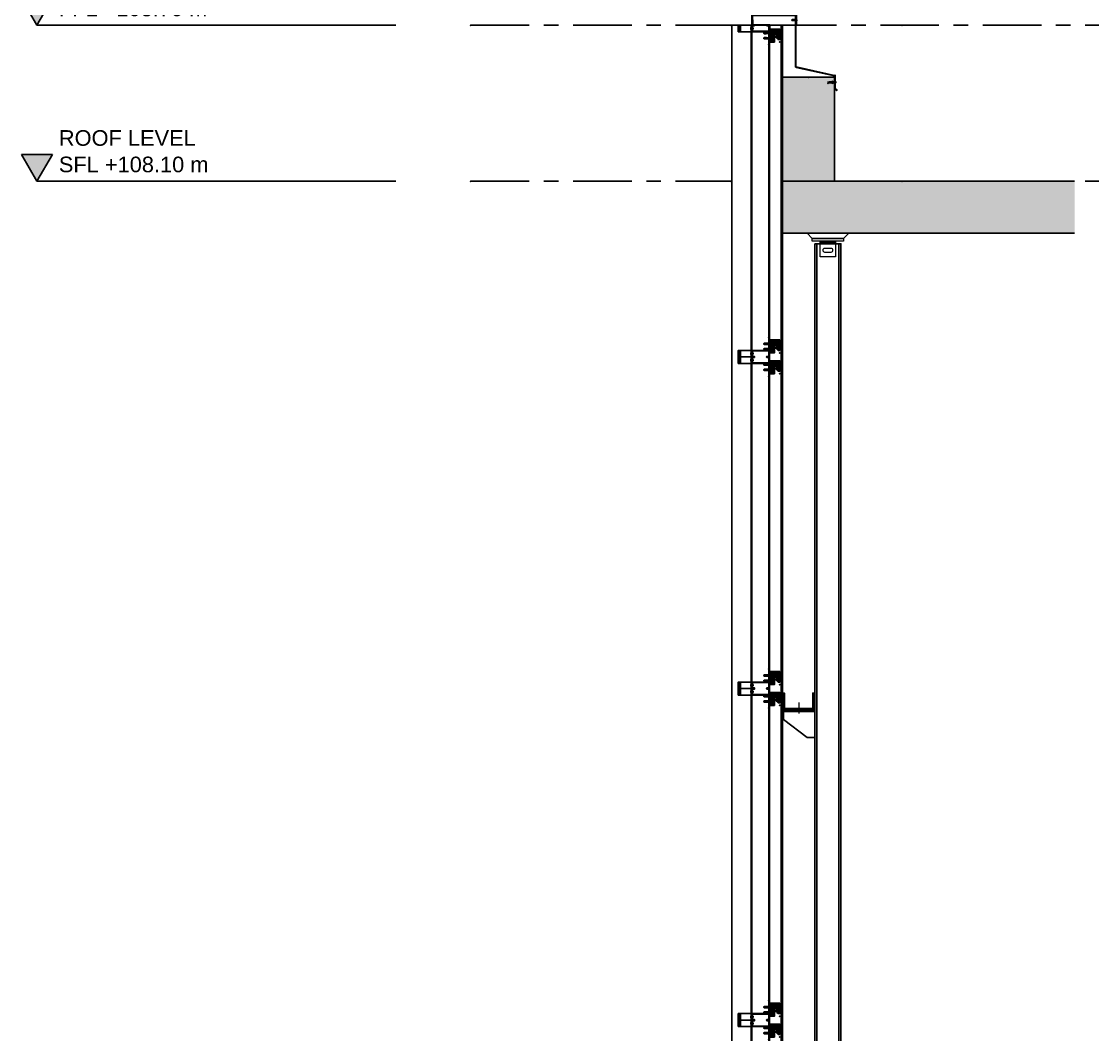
# Model space of a CAD drawing. Header units: millimetres. Extents: x -25371 to 2282244, y -90657 to 147824.
# Drawn here: x 2057064 to 2061182, y -1113 to 2782 of the extents above; entities that cross this region are included whole.
import ezdxf
from ezdxf.xclip import XClip

# ---------------------------------------------------------------- set-up
doc = ezdxf.new("R2010")
doc.units = ezdxf.units.MM
doc.header["$XCLIPFRAME"] = 0
doc.set_wipeout_variables(frame=1)
for name, pattern in [('CENTER', [50.8, 31.75, -6.35, 6.35, -6.35]), ('TA_GL_000.90000', [2.475, 0.9, -0.225, 0.225, -0.225, 0.9]), ('TA_HL_001.00000', [6.5, 3.55, -2.95]), ('XKITLINE00', [0])]:
    doc.linetypes.add(name, pattern=pattern)
for name, color, linetype in [('000 - 0_SYM_DWG_GRIDLINE_MAIN_COLOR_251', 7, 'Continuous'), ('000 - 0_SYM_DWG_LEVEL_MAIN_COLOR_2', 7, 'Continuous'), ('000 - 0_SYM_DWG_LEVEL_TEXT', 7, 'Continuous'), ('000 - CONCRETE_COL_CUT_COLOR_1', 7, 'Continuous'), ('000 - CONCRETE_COL_CUT_COLOR_5', 7, 'Continuous'), ('000 - CONCRETE_COL_HATCH_', 7, 'Continuous'), ('000 - CONCRETE_COL_WIPEOUT_', 7, 'Continuous'), ('000 - GRID', 7, 'CENTER'), ('000 - L I N E 0.1', 7, 'Continuous'), ('000 - STRUCTURE_STEEL_ACCESORIES_MAIN_COLOR_1', 7, 'Continuous'), ('000 - STRUCTURE_STEEL_FASTERN_MAIN_COLOR_2', 7, 'Continuous'), ('000 - STRUCTURE_STEEL_FRAMING_CUT_COLOR_4', 7, 'Continuous'), ('000 - STRUCTURE_STEEL_FRAMING_HATCH_', 7, 'Continuous'), ('000 - STRUCTURE_STEEL_FRAMING_MAIN_COLOR_1', 7, 'Continuous'), ('000 - STRUCTURE_STEEL_FRAMING_MAIN_COLOR_2', 7, 'Continuous'), ('000 - STRUCTURE_STEEL_FRAMING_SUB_COLOR_2', 7, 'Continuous'), ('000 - STRUCTURE_STEEL_FRAMING_WIPEOUT_', 7, 'Continuous'), ('010 - ASPG_ACCESSORIES_MAIN_COLOR_1', 7, 'Continuous'), ('010 - ASPG_ACCESSORIES_MAIN_COLOR_2', 7, 'Continuous'), ('010 - ASPG_ACCESSORIES_SUB_COLOR_2', 7, 'Continuous'), ('010 - ASPG_ACCESSORIES_SUB_COLOR_3', 7, 'Continuous'), ('010 - ASPG_ACCESSORIES_SYMBOL_', 7, 'Continuous'), ('010 - ASPG_ACCESSORIES_WIPEOUT_', 7, 'Continuous'), ('010 - ASPG_EXTR_MAIN_COLOR_2', 7, 'Continuous'), ('010 - ASPG_EXTR_WIPEOUT_', 7, 'Continuous'), ('010 - ASPG_FASTERN_MAIN_COLOR_1', 7, 'Continuous'), ('010 - ASPG_FASTERN_SUB_COLOR_2', 7, 'Continuous'), ('010 - ASPG_FASTERN_WIPEOUT_', 7, 'Continuous'), ('010 - ASPG_FLASHING_CUT_COLOR_3', 7, 'Continuous'), ('010 - ASPG_FLASHING_CUT_COLOR_4', 7, 'Continuous'), ('010 - ASPG_FLASHING_CUT_COLOR_5', 7, 'Continuous'), ('010 - ASPG_FLASHING_HATCH_', 7, 'Continuous'), ('010 - ASPG_FRAMING_CUT_COLOR_4', 7, 'Continuous'), ('010 - ASPG_FRAMING_HATCH_', 7, 'Continuous'), ('010 - ASPG_FRAMING_SUB_COLOR_2', 7, 'Continuous'), ('010 - ASPG_FRAMING_WIPEOUT_', 7, 'Continuous'), ('HATCH', 7, 'Continuous')]:
    doc.layers.add(name, color=color, linetype=linetype)
doc.layers.add('000 - STRUCTURE_STEEL_FRAMING_DEF_SUB', color=7, linetype='Continuous', plot=False)
doc.layers.add('010 - ASPG_ACCESSORIES_DEF_SUB', color=7, linetype='Continuous', plot=False)
doc.layers.add('Part', color=7, linetype='Continuous', lineweight=0)
doc.layers.add('SCREW', color=7, linetype='Continuous', lineweight=5)
doc.styles.add('Arial_1', font='arial.ttf', dxfattribs={"height": 400})
doc.styles.add('Cetury Gothic', font='swissl.ttf')
doc.styles.add('TA', font='', dxfattribs={"height": 4.5})
doc.styles.get('TA').set_extended_font_data('Cordia New')
pattern_1 = [(45, (2715.48714, 3084.9077), (-0.265165043, 0.265165043), []), (45, (2715.6639, 3084.9077), (-0.265165043, 0.265165043), [])]

# ---------------------------------------------------------------- blocks, each defined once
blk = doc.blocks.new('*U2250')
at = {"layer": '000 - CONCRETE_COL_HATCH_'}
h = blk.add_hatch(dxfattribs=at)
h.set_pattern_fill('AR-CONC', scale=0.04)
h.set_pattern_definition([(50, (-274955.2454, -839706.8257), (7.28738676, -0.63756342), [0.762, -8.382]), (355, (-274955.2454, -839706.826), (-1.40973686, 7.64227381), [0.6096, -6.705623367]), (100.4514447, (-274954.638, -839706.879), (5.877649884, 7.004710076), [0.64760035, -7.123609784]), (46.1842, (-274955.245, -839704.794), (10.84316164, -1.68169312), [1.143, -12.573]), (96.6355576, (-274954.342, -839704.934), (9.49616536, 9.89704498), [0.97140093, -10.68542433]), (351.1841512, (-274955.245, -839704.794), (9.49616536, 9.89704498), [0.91439868, -10.05838928]), (21, (-274954.2294, -839705.3017), (6.06457565, -4.090607927), [0.762, -8.382]), (326, (-274954.2294, -839705.302), (2.472081134, 7.367518645), [0.6096, -6.7056]), (71.451445, (-274953.724, -839705.6426), (8.53665677, 3.276910755), [0.64760035, -7.123597504]), (37.5, (-274955.2454, -839706.8257), (0.12354413, 3.382201555), [0, -6.62432, 0, -6.8072, 0, -6.731]), (7.5, (-274955.2454, -839706.8257), (2.6727865, 4.007222993), [0, -3.88112, 0, -6.47192, 0, -2.5654]), (327.5, (-274957.511, -839706.8257), (5.423623807, -0.22914976), [0, -2.54, 0, -7.9248, 0, -10.5156]), (317.5, (-274958.527, -839706.8257), (5.925167255, 1.017059641), [0, -3.302, 0, -5.26288, 0, -7.4676])])
h.paths.add_polyline_path([(0, 0), (-10024, 0), (-10024, 200), (-10024, 600), (-9824, 600), (-9824, 200), (-5362.7, 200)])
at = {"layer": '000 - CONCRETE_COL_CUT_COLOR_1', "color": 7, "lineweight": -2}
blk.add_lwpolyline([(0, 0), (-10024, 0), (-10024, 200), (-10024, 600), (-9824, 600), (-9824, 200), (-5362.7, 200), (-5362.7, 200), (-5362.7, 200), (-5362.7, 200), (-5362.7, 200), (-5362.7, 200), (-5362.7, 200), (-5362.7, 200), (-5362.7, 200), (-5362.7, 200), (-5362.7, 200), (-5362.7, 200), (-5362.7, 200), (-5362.7, 200), (-5362.7, 200), (-5362.7, 200), (-5362.7, 200), (-5362.7, 200), (-5362.7, 200), (-5362.7, 200), (-5362.7, 200), (-5362.7, 200), (-5362.7, 200), (-5362.7, 200), (-5362.7, 200), (-5362.7, 200), (-5362.7, 200), (-5362.7, 200), (-5362.7, 200), (-5362.7, 200), (-5362.7, 200), (-5362.7, 200), (-5362.7, 200), (-5362.7, 200), (-5362.7, 200), (-5362.7, 200), (-5362.7, 200), (-5362.7, 200), (-5362.7, 200), (-5362.7, 200), (-5362.7, 200), (-5362.7, 200)], close=True, dxfattribs=at)
blk = doc.blocks.new('C-1-VS01-AR-2552-01 -B_20260628-194053_SECTION_C-1_ST')
at = {"color": 7}
blk.add_lwpolyline([(12774, 107900), (2750, 107900), (2750, 108100), (2750, 108500), (2950, 108500), (2950, 108100), (7411.2, 108100)], close=True, dxfattribs=at)
at = {"layer": '000 - CONCRETE_COL_CUT_COLOR_5', "color": 7}
blk.add_blockref('*U2250', (12774, 107900), dxfattribs=at)
blk = doc.blocks.new('*U2260')
at = {"layer": '000 - 0_SYM_DWG_LEVEL_MAIN_COLOR_2'}
blk.add_hatch(color=7, dxfattribs=at).paths.add_polyline_path([(-80.41, 5.18), (-83.4, 0), (-86.39, 5.18)])
at = {"color": 7}
blk.add_point((0, 0), dxfattribs=at)
at = {"layer": '000 - 0_SYM_DWG_GRIDLINE_MAIN_COLOR_251', "color": 7}
blk.add_lwpolyline([(-83.4, 0), (-23.4, 0), (-18.9, 0), (-14.4, 0)], dxfattribs=at)
at = {"layer": '000 - 0_SYM_DWG_LEVEL_MAIN_COLOR_2', "color": 7, "lineweight": 25}
for p, q in [((-80.41, 5.18), (-86.39, 5.18)), ((-86.39, 5.18), (-83.4, 0)), ((-83.4, 0), (-80.41, 5.18))]:
    blk.add_line(p, q, dxfattribs=at)
at = {"layer": '000 - 0_SYM_DWG_LEVEL_TEXT', "color": 7, "style": 'Arial_1'}
for tag, p in [('LV_NAME_1', (-79.18, 11.92)), ('LV_NAME_2', (-79.19, 6.83)), ('LV_NAME_3', (-79.2, 1.74))]:
    blk.add_attdef(tag, p, '', height=3, dxfattribs=at)
blk = doc.blocks.new('*U2237')
at = {"layer": '000 - 0_SYM_DWG_GRIDLINE_MAIN_COLOR_251', "color": 7, "linetype": 'ByBlock', "ltscale": 5}
blk.add_line((20, 0), (-33.146, 0), dxfattribs=at)
at = {"layer": '000 - 0_SYM_DWG_GRIDLINE_MAIN_COLOR_251', "color": 7}
for p in [(-13.146, 0), (0, 0)]:
    blk.add_point(p, dxfattribs=at)
at = {"color": 7, "style": 'TA', "flags": 1}
blk.add_attdef('LOCATION', (6, -6), '', height=4.5, rotation=270, dxfattribs=at)
blk = doc.blocks.new('C-1-VS01_REV00_20260628-190442_SECTION_A-1_DIMS')
at = {"color": 7, "xscale": 20, "yscale": 20, "zscale": 20}
for p, values in [((-13194.8, 108700), {'LV_NAME_2': 'TOP OF PARAPET LEVEL', 'LV_NAME_3': 'FFL +108.70 m'}), ((-13194.8, 108100), {'LV_NAME_2': 'ROOF LEVEL', 'LV_NAME_3': 'SFL +108.10 m'})]:
    blk.add_blockref('*U2260', p, dxfattribs=at).add_auto_attribs(values)
at = {"layer": '000 - GRID', "color": 7, "linetype": 'TA_GL_000.90000', "xscale": 50.00000000000004, "yscale": 50.00000000000004, "zscale": 50.00000000000004, "rotation": 180}
for p in [(-12194.8, 108700), (-12194.8, 108100)]:
    blk.add_blockref('*U2237', p, dxfattribs=at)
blk = doc.blocks.new('*A2164')
at = {"layer": 'Part', "color": 7, "linetype": 'XKITLINE00', "lineweight": 0}
for p, q in [((560.731873, 232.946249), (560.571873, 232.946249)), ((560.571873, 232.946249), (560.571873, 231.646249)), ((560.731873, 231.766249), (560.731873, 232.946249)), ((563.071873, 232.946249), (562.911873, 232.946249)), ((562.911873, 232.946249), (562.911873, 231.766249)), ((563.071873, 231.646249), (563.071873, 232.946249)), ((560.571873, 231.646249), (563.071873, 231.646249)), ((562.911873, 231.766249), (560.731873, 231.766249))]:
    blk.add_line(p, q, dxfattribs=at)
blk = doc.blocks.new('*A2165')
at = {"layer": 'Part', "color": 7, "linetype": 'XKITLINE00', "lineweight": 0}
for p, q in [((560.671873, 231.526249), (560.671873, 231.646249)), ((563.071873, 231.526249), (560.671873, 231.526249)), ((563.071873, 231.646249), (563.071873, 231.526249))]:
    blk.add_line(p, q, dxfattribs=at)
blk = doc.blocks.new('*U2166')
at = {"color": 7}
blk.add_wipeout([(-120, 100), (-120, 106), (-125, 106), (-125, 171), (-117, 171), (-117, 112), (-8, 112), (-8, 171), (0, 171), (0, 106), (0, 100), (0, 0), (-30, 0), (-120, 70)], dxfattribs=at)
at = {"layer": '000 - STRUCTURE_STEEL_FRAMING_HATCH_'}
h = blk.add_hatch(dxfattribs=at)
h.set_pattern_fill('ANSI32', scale=0.5)
h.paths.add_polyline_path([(-125, 171), (-125, 106), (0, 106), (0, 171), (-8, 171), (-8, 112), (-117, 112), (-117, 171)])
h = blk.add_hatch(dxfattribs=at)
h.set_pattern_fill('ANSI32', style=0)
h.set_pattern_definition(pattern_1)
h.paths.add_polyline_path([(-38, 106), (-38, 100), (-82, 100), (-82, 106)], flags=17)
h = blk.add_hatch(dxfattribs=at)
h.set_pattern_fill('ANSI32', style=0)
h.set_pattern_definition(pattern_1)
h.paths.add_polyline_path([(-53, 112), (-53, 106), (-67, 106), (-67, 112)], flags=17)
at = {"layer": '000 - STRUCTURE_STEEL_FRAMING_CUT_COLOR_4', "color": 7}
blk.add_lwpolyline([(-125, 171), (-125, 106), (0, 106), (0, 171), (-8, 171), (-8, 112), (-117, 112), (-117, 171), (-125, 171)], dxfattribs=at)
at = {"layer": '000 - STRUCTURE_STEEL_FRAMING_DEF_SUB', "color": 7, "linetype": 'XKITLINE00', "lineweight": 0}
blk.add_line((-60, 92.1), (-60, 135), dxfattribs=at)
blk.add_line((-60, 92.1), (-60, 135), dxfattribs=at)
at = {"layer": '000 - STRUCTURE_STEEL_FRAMING_HATCH_', "color": 7, "linetype": 'XKITLINE00', "lineweight": 0}
for p, q in [((-82, 100), (-82, 106)), ((-82, 100), (-82, 106)), ((-67, 106), (-67, 112)), ((-67, 106), (-67, 112)), ((-53, 106), (-53, 112)), ((-53, 106), (-53, 112)), ((-38, 100), (-38, 106)), ((-38, 100), (-38, 106))]:
    blk.add_line(p, q, dxfattribs=at)
at = {"layer": '000 - STRUCTURE_STEEL_FRAMING_MAIN_COLOR_2', "color": 7}
blk.add_lwpolyline([(-120, 106), (0, 106), (0, 100), (-120, 100)], close=True, dxfattribs=at)
blk.add_lwpolyline([(-120, 100), (-120, 70), (-30, 0), (0, 0), (0, 100), (-120, 100)], dxfattribs=at)
at = {"color": 7, "lineweight": 0, "xscale": 50, "yscale": 50, "zscale": 50}
blk.add_blockref('*A2164', (-28153.6, -11476.3), dxfattribs=at)
at = {"layer": '000 - STRUCTURE_STEEL_FRAMING_MAIN_COLOR_2', "color": 7, "xscale": 50, "yscale": 50, "zscale": 50}
blk.add_blockref('*A2165', (-28153.6, -11476.3), dxfattribs=at)
blk = doc.blocks.new('*U2244')
at = {"color": 7}
for points in [[(-225, 0), (-175, 0), (-175, 5100), (-225, 5100)], [(60, 4280), (60, 4270), (-60, 4270), (-60, 4280), (-80, 4300), (80, 4300)]]:
    blk.add_wipeout(points, dxfattribs=at).dxf.layer = '000 - STRUCTURE_STEEL_FRAMING_WIPEOUT_'
at = {"layer": '000 - STRUCTURE_STEEL_FRAMING_MAIN_COLOR_1', "color": 7}
for points in [[(-225, 0), (-180, 0), (-180, 5100), (-225, 5100)], [(-180, 0), (-175, 0), (-175, 5100), (-180, 5100)]]:
    blk.add_lwpolyline(points, close=True, dxfattribs=at)
at = {"color": 7}
blk.add_wipeout([(60, 4280), (60, 4270), (-60, 4270), (-60, 4280), (-80, 4300), (80, 4300)], dxfattribs=at)
at = {"layer": '000 - STRUCTURE_STEEL_FASTERN_MAIN_COLOR_2', "color": 7, "lineweight": 0}
blk.add_lwpolyline([(60, 4280), (60, 4270), (-60, 4270), (-60, 4280), (-80, 4300), (80, 4300)], close=True, dxfattribs=at)
at = {"color": 7}
blk.add_wipeout([(-50, 40), (50, 40), (50, 4260), (-50, 4260)], dxfattribs=at)
at = {"layer": '000 - STRUCTURE_STEEL_ACCESORIES_MAIN_COLOR_1', "color": 7, "lineweight": 0}
for p, q in [((-30, 4210), (-30, 4270)), ((30, 4265), (-30, 4265)), ((30, 4270), (30, 4210)), ((30, 4210), (-30, 4210))]:
    blk.add_line(p, q, dxfattribs=at)
blk.add_lwpolyline([(-15.2, 4228.5), (-12.5, 4228), (12.5, 4228), (15.2, 4228.5), (17.4, 4230.1), (19, 4232.3), (19.5, 4235), (19, 4237.7), (17.4, 4239.9), (15.2, 4241.5), (12.5, 4242), (-12.5, 4242), (-15.2, 4241.5), (-17.4, 4239.9), (-19, 4237.7), (-19.5, 4235), (-19, 4232.3), (-17.4, 4230.1), (-15.2, 4228.5)], close=True, dxfattribs=at)
at = {"layer": '000 - STRUCTURE_STEEL_FASTERN_MAIN_COLOR_2', "color": 7}
blk.add_line((-60, 4280), (60, 4280), dxfattribs=at)
at = {"layer": '000 - STRUCTURE_STEEL_FRAMING_MAIN_COLOR_1', "color": 7}
for points in [[(-50, 4260), (-42, 4260), (-42, 40), (-50, 40)], [(42, 4260), (50, 4260), (50, 40), (42, 40)]]:
    blk.add_lwpolyline(points, close=True, dxfattribs=at)
at = {"layer": '000 - STRUCTURE_STEEL_FRAMING_SUB_COLOR_2', "color": 7}
blk.add_lwpolyline([(-42, 4260), (42, 4260), (42, 40), (-42, 40)], close=True, dxfattribs=at)
at = {"color": 7}
blk.add_blockref('*U2166', (-50, 2361.5), dxfattribs=at)
blk.add_blockref('*U2166', (-50, 2361.5), dxfattribs=at)
blk = doc.blocks.new('000_ASPG_TYP_FILES_20260218-010703_FRAME_EXTR_HONLIZONTAL')
at = {"layer": '010 - ASPG_FRAMING_HATCH_'}
h = blk.add_hatch(dxfattribs=at)
h.set_pattern_fill('ANSI32', scale=0.1)
edge = h.paths.add_edge_path()
edge.add_line((74.7, 2), (25, 2))
edge.add_line((25, 2), (25, 67))
edge.add_arc((24.7, 67), 0.3, 0, 90)
edge.add_line((24.7, 67.3), (0.3, 67.3))
edge.add_arc((0.3, 67), 0.3, 90, 180)
edge.add_line((0, 67), (0, 57.6))
edge.add_arc((0.3, 57.6), 0.3, 180, 270)
edge.add_line((0.3, 57.3), (1.7, 57.3))
edge.add_arc((1.7, 57.6), 0.3, 270, 360)
edge.add_line((2, 57.6), (2, 65))
edge.add_arc((2.3, 65), 0.3, 90, 180, ccw=False)
edge.add_line((2.3, 65.3), (22.7, 65.3))
edge.add_arc((22.7, 65), 0.3, 0, 90, ccw=False)
edge.add_line((23, 65), (23, 49))
edge.add_line((23, 49), (23.5, 48.5))
edge.add_line((23.5, 48.5), (23, 48))
edge.add_line((23, 48), (23, 22.3))
edge.add_line((23, 22.3), (23.5, 21.8))
edge.add_line((23.5, 21.8), (23, 21.3))
edge.add_line((23, 21.3), (23, 2.3))
edge.add_arc((22.7, 2.3), 0.3, -90, 0, ccw=False)
edge.add_line((22.7, 2), (2.3, 2))
edge.add_arc((2.3, 2.3), 0.3, 180, 270, ccw=False)
edge.add_line((2, 2.3), (2, 9.7))
edge.add_arc((1.7, 9.7), 0.3, 0, 90)
edge.add_line((1.7, 10), (0.3, 10))
edge.add_arc((0.3, 9.7), 0.3, 90, 180)
edge.add_line((0, 9.7), (0, 0.3))
edge.add_arc((0.3, 0.3), 0.3, 180, 270)
edge.add_line((0.3, 0), (74.7, 0))
at = {"layer": '010 - ASPG_ACCESSORIES_DEF_SUB', "color": 7}
for p in [(0, 67.3), (0, 57.3), (25, 67.3), (25, 67.3), (0, 10), (0, 10), (0, 0), (75, 2), (75, 0)]:
    blk.add_point(p, dxfattribs=at)
at = {"layer": '010 - ASPG_FRAMING_CUT_COLOR_4', "color": 7}
blk.add_line((75, 0.3), (75, 1.7), dxfattribs=at)
blk.add_lwpolyline([(74.7, 2), (25, 2), (25, 67, 0.414214), (24.7, 67.3), (0.3, 67.3, 0.414214), (0, 67), (0, 57.6, 0.414214), (0.3, 57.3), (1.7, 57.3, 0.414214), (2, 57.6), (2, 65, -0.414214), (2.3, 65.3), (22.7, 65.3, -0.414214), (23, 65), (23, 49), (23.5, 48.5), (23, 48), (23, 22.3), (23.5, 21.8), (23, 21.3), (23, 2.3, -0.414214), (22.7, 2), (2.3, 2, -0.414214), (2, 2.3), (2, 9.7, 0.414214), (1.7, 10), (0.3, 10, 0.414214), (0, 9.7), (0, 0.3, 0.414214), (0.3, 0), (74.7, 0)], format="xyb", dxfattribs=at)
for centre, start, end in [((0.3, 57.6), 180, 270), ((1.7, 57.6), 270, 0), ((2.3, 65), 90, 180), ((0.3, 9.7), 90, 180), ((0.3, 0.3), 180, 270), ((1.7, 9.7), 0, 90), ((2.3, 2.3), 180, 270), ((22.7, 2.3), 270, 0), ((74.7, 1.7), 0, 90), ((74.7, 0.3), 270, 0)]:
    blk.add_arc(centre, 0.3, start, end, dxfattribs=at)
blk = doc.blocks.new('PZG35-9D5')
at = {"layer": '010 - ASPG_FASTERN_MAIN_COLOR_1', "color": 7}
for p, q in [((-1.4, 0), (-1.4, -1.1)), ((0, 3.7), (0, -10.5)), ((1.4, 0), (1.4, -0.6)), ((-1.9, -1.4), (1.9, -0.9)), ((-1.9, -1.4), (-1.4, -1.1)), ((-1.9, -1.4), (-1.4, -1.7)), ((-1.9, -2.7), (1.9, -2.2)), ((-1.9, -2.7), (-1.4, -2.4)), ((-1.9, -2.7), (-1.4, -3)), ((-1.9, -4), (-1.4, -3.7)), ((-1.9, -4), (-1, -3.9)), ((-1.9, -4), (-1.4, -4.3)), ((-1.4, -1.1), (1.4, -0.6)), ((-1.4, -1.7), (1.4, -1.2)), ((-1.4, -1.7), (-1.4, -2.4)), ((-1.4, -2.4), (1.4, -1.9)), ((-1.4, -3), (1.4, -2.5)), ((-1.4, -3), (-1.4, -3.7)), ((-1.4, -3.7), (-0.8, -3.6)), ((-1.4, -4.3), (-1.4, -8.1)), ((-1.4, -4.3), (-1.2, -4.3)), ((0, -9.5), (-1.4, -8.1)), ((0, -9.5), (1.4, -8.1)), ((0.6, -3.3), (1.4, -3.2)), ((0.7, -3.7), (1.9, -3.5)), ((0.7, -3.9), (1.4, -3.8)), ((0.7, -4.6), (1.4, -4.5)), ((0.7, -5), (1.9, -4.8)), ((0.7, -5.2), (1.4, -5.1)), ((1.9, -0.9), (1.4, -0.6)), ((1.9, -0.9), (1.4, -1.2)), ((1.4, -1.2), (1.4, -1.9)), ((1.9, -2.2), (1.4, -1.9)), ((1.9, -2.2), (1.4, -2.5)), ((1.4, -2.5), (1.4, -3.2)), ((1.9, -3.5), (1.4, -3.2)), ((1.9, -3.5), (1.4, -3.8)), ((1.4, -3.8), (1.4, -4.5)), ((1.9, -4.8), (1.4, -4.5)), ((1.9, -4.8), (1.4, -5.1)), ((1.4, -5.1), (1.4, -8.1))]:
    blk.add_line(p, q, dxfattribs=at)
blk.add_lwpolyline([(0, -9.5), (0.7, -5.2), (0.7, -3.6, 0.417657), (0.4, -3.3, 0.108102), (-0.8, -3.6), (-1.4, -4.7)], format="xyb", dxfattribs=at)
blk = doc.blocks.new('*U2484')
at = {"layer": 'SCREW', "color": 7}
blk.add_lwpolyline([(3, 1.8, 0.09906), (0.8, 2.5), (0.8, 2.3), (-0.8, 2.3), (-0.8, 2.5, 0.09906), (-3, 1.8, 0.266588), (-3.5, 1), (-3.5, 0.2, 0.414214), (-3.3, 0), (3.3, 0, 0.414214), (3.5, 0.2), (3.5, 1, 0.266588)], format="xyb", close=True, dxfattribs=at)
blk.add_blockref('PZG35-9D5', (0, 0), dxfattribs=at)
blk = doc.blocks.new('000_ASPG_TYP_FILES_BK_FOR_ASPG_LOUVERS_SIDE_VIEW')
at = {"color": 7}
blk.add_point((0, 0), dxfattribs=at)
at = {"layer": '010 - ASPG_ACCESSORIES_MAIN_COLOR_1', "color": 7}
blk.add_line((2.8, -12.5), (2.8, 12.5), dxfattribs=at)
for points in [[(43.2, -12.5), (0.8, -12.5), (0.8, 12.5), (43.2, 12.5)], [(52.5, 12.5), (43.2, 12.5), (43.2, -12.5), (52.5, -12.5)]]:
    blk.add_lwpolyline(points, close=True, dxfattribs=at)
at = {"layer": '010 - ASPG_ACCESSORIES_SUB_COLOR_3', "color": 7}
for p, q in [((43.5, -12.5), (43.5, 12.5)), ((43.8, -12.5), (43.8, 12.5)), ((44.3, -12.5), (44.3, 12.5)), ((45, -12.5), (45, 12.5)), ((45.8, -12.5), (45.8, 12.5)), ((46.7, -12.5), (46.7, 12.5)), ((47.6, -12.5), (47.6, 12.5)), ((48.6, -12.5), (48.6, 12.5)), ((50.6, -12.5), (50.6, 12.5)), ((51.4, -12.5), (51.4, 12.5)), ((52.1, -12.5), (52.1, 12.5)), ((52.5, -12.5), (52.5, 12.5))]:
    blk.add_line(p, q, dxfattribs=at)
at = {"layer": 'SCREW', "color": 7, "rotation": 270}
blk.add_blockref('*U2484', (2.8, 0), dxfattribs=at)
blk = doc.blocks.new('A$C57452C2B')
at = {"layer": '010 - ASPG_FASTERN_MAIN_COLOR_1', "color": 7}
for p, q in [((0.003, 0.0005), (0.003, 0.004)), ((0.01, 0), (0.004, 0)), ((0.007, 0.031), (0.0045, 0.021)), ((0.005, 0.0005), (0.005, 0.004)), ((0.009, 0.0005), (0.009, 0.004)), ((0.011, 0.0005), (0.011, 0.004))]:
    blk.add_line(p, q, dxfattribs=at)
for points in [[(0.014, 0.005), (0.014, 0.006), (0, 0.006), (0, 0.005), (0.003, 0.004), (0.011, 0.004)], [(0.0045, 0.021), (0.0045, 0.028), (0.007, 0.031), (0.0095, 0.028), (0.0095, 0.021)]]:
    blk.add_lwpolyline(points, close=True, dxfattribs=at)
for centre, radius, start, end in [((0.004, 0.0013), 0.00125, 216.8699, 323.1301), ((0.007, 0.0043), 0.00425, 241.9275, 298.0725), ((0.01, 0.0013), 0.00125, 216.8699, 323.1301)]:
    blk.add_arc(centre, radius, start, end, dxfattribs=at)
at = {"layer": '010 - ASPG_FASTERN_SUB_COLOR_2', "color": 7}
for p in [(0.0095, 0.021), (0.0045, 0.021)]:
    blk.add_line(p, (0.0045, 0.0197), dxfattribs=at)
for points in [[(0.0045, 0.0167, 0.666667), (0.0045, 0.0182), (0.0095, 0.0195, 0.666667), (0.0095, 0.018)], [(0.0045, 0.0152, 0.666667), (0.0045, 0.0167), (0.0095, 0.018, 0.666667), (0.0095, 0.0165)], [(0.0045, 0.0137, 0.666667), (0.0045, 0.0152), (0.0095, 0.0165, 0.666667), (0.0095, 0.015)], [(0.0045, 0.0122, 0.666667), (0.0045, 0.0137), (0.0095, 0.015, 0.666667), (0.0095, 0.0135)], [(0.0045, 0.0107, 0.666667), (0.0045, 0.0122), (0.0095, 0.0135, 0.666667), (0.0095, 0.012)], [(0.0045, 0.0092, 0.666667), (0.0045, 0.0107), (0.0095, 0.012, 0.666667), (0.0095, 0.0105)], [(0.0045, 0.0077, 0.666667), (0.0045, 0.0092), (0.0095, 0.0105, 0.666667), (0.0095, 0.009)], [(0.0045, 0.0062, 0.666667), (0.0045, 0.0077), (0.0095, 0.009, 0.666667), (0.0095, 0.0075)], [(0.0047, 0.006, 0.091189), (0.0045, 0.0062), (0.0095, 0.0075, 0.666667), (0.0095, 0.006)]]:
    blk.add_lwpolyline(points, format="xyb", dxfattribs=at)
for centre, start, end in [((0.0042, 0.0189), 292.6199, 67.3801), ((0.0098, 0.0203), 112.6199, 247.3801)]:
    blk.add_arc(centre, 0.000812, start, end, dxfattribs=at)
blk = doc.blocks.new('A$C6d2a724f')
at = {"color": 7}
blk.add_wipeout([(-3.7, 6.3), (3.7, 6.3), (7.3, 0), (3.7, -6.3), (-3.7, -6.3), (-7.3, 0)], dxfattribs=at).dxf.layer = '010 - ASPG_FASTERN_MAIN_COLOR_1'
at = {"layer": '010 - ASPG_FASTERN_MAIN_COLOR_1', "color": 7}
blk.add_lwpolyline([(-3.7, 6.3), (3.7, 6.3), (7.3, 0), (3.7, -6.3), (-3.7, -6.3), (-7.3, 0)], close=True, dxfattribs=at)
at = {"layer": '010 - ASPG_FASTERN_SUB_COLOR_2', "color": 7}
for radius in [6.33, 3.96]:
    blk.add_circle((0, 0), radius, dxfattribs=at)
blk = doc.blocks.new('A$Cb3d6a647')
at = {"color": 7}
blk.add_wipeout([(0, -50), (0, -50), (0, 0), (40, 0), (40, -40), (33.7, -40), (28.7, -35), (28.7, -25), (27.4, -21.8), (24.2, -20.5), (21, -21.8), (19.7, -25), (19.7, -50)], dxfattribs=at).dxf.layer = '010 - ASPG_FASTERN_WIPEOUT_'
at = {"layer": 'HATCH'}
h = blk.add_hatch(dxfattribs=at)
h.set_pattern_fill('DOTS', scale=0.5)
h.paths.add_polyline_path([(3, 0), (3, -8), (4, -8), (5, -11), (8.5, -11, -0.236068), (9, -12), (9, -19), (5, -19), (4, -22), (3, -22), (3, -28), (4, -28), (5, -31), (8.5, -31, -0.236068), (9, -32), (9, -39), (5, -39), (4, -42), (3, -42), (3, -50), (19.7, -50), (19.7, -25, -1), (28.7, -25), (28.7, -35), (33.7, -40), (40, -40), (40, 0)])
at = {"color": 7}
blk.add_point((40, -50), dxfattribs=at)
at = {"layer": '010 - ASPG_ACCESSORIES_MAIN_COLOR_1', "color": 7}
blk.add_lwpolyline([(0, 0), (3, 0), (3, -50), (0, -50)], close=True, dxfattribs=at)
at = {"layer": '010 - ASPG_ACCESSORIES_MAIN_COLOR_2', "color": 7}
blk.add_lwpolyline([(0, 0), (40, 0), (40, -40), (33.7, -40), (28.7, -35), (28.7, -25, 1), (19.7, -25), (19.7, -50), (0, -50)], format="xyb", close=True, dxfattribs=at)
at = {"color": 7, "extrusion": (0, 0, -1), "xscale": 1000, "yscale": 1000, "zscale": -1000, "rotation": 270}
for p in [(-9, -8), (-9, -28)]:
    blk.add_blockref('A$C57452C2B', p, dxfattribs=at)
at = {"color": 7}
blk.add_blockref('A$C6d2a724f', (24.2, -25), dxfattribs=at)
blk = doc.blocks.new('*U2186')
at = {"color": 7}
blk.add_wipeout([(1250, 2), (25, 2), (25, 67.3), (1250, 67.3)], dxfattribs=at).dxf.layer = '010 - ASPG_FRAMING_WIPEOUT_'
at = {"color": 7, "xscale": -1}
blk.add_blockref('000_ASPG_TYP_FILES_20260218-010703_FRAME_EXTR_HONLIZONTAL', (1275, 0), dxfattribs=at)
at = {"color": 7}
blk.add_wipeout([(5100, 67.8), (5100, 144.8), (0, 144.8), (0, 67.8)], dxfattribs=at).dxf.layer = '010 - ASPG_EXTR_WIPEOUT_'
at = {"layer": '010 - ASPG_EXTR_MAIN_COLOR_2', "color": 7}
blk.add_lwpolyline([(5100, 69.8), (5100, 144.8), (0, 144.8), (0, 69.8)], close=True, dxfattribs=at)
at = {"layer": '010 - ASPG_FRAMING_SUB_COLOR_2', "color": 7}
blk.add_lwpolyline([(1250, 2), (25, 2), (25, 67.3), (1250, 67.3)], close=True, dxfattribs=at)
at = {"color": 7, "rotation": 90}
blk.add_blockref('000_ASPG_TYP_FILES_BK_FOR_ASPG_LOUVERS_SIDE_VIEW', (1262.5, 67.3), dxfattribs=at)
at = {"color": 7, "rotation": 270}
blk.add_blockref('A$Cb3d6a647', (1260, 0), dxfattribs=at)
blk = doc.blocks.new('*U2187')
at = {"color": 7}
blk.add_wipeout([(1250, 2), (25, 2), (25, 67.3), (1250, 67.3)], dxfattribs=at).dxf.layer = '010 - ASPG_FRAMING_WIPEOUT_'
at = {"layer": '010 - ASPG_FRAMING_SUB_COLOR_2', "color": 7}
blk.add_lwpolyline([(1250, 2), (25, 2), (25, 67.3), (1250, 67.3)], close=True, dxfattribs=at)
at = {"color": 7, "rotation": 90}
for p in [(12.5, 67.3), (1262.5, 67.3)]:
    blk.add_blockref('000_ASPG_TYP_FILES_BK_FOR_ASPG_LOUVERS_SIDE_VIEW', p, dxfattribs=at)
at = {"color": 7}
blk.add_blockref('000_ASPG_TYP_FILES_20260218-010703_FRAME_EXTR_HONLIZONTAL', (0, 0), dxfattribs=at)
at = {"color": 7, "xscale": -1}
blk.add_blockref('000_ASPG_TYP_FILES_20260218-010703_FRAME_EXTR_HONLIZONTAL', (1275, 0), dxfattribs=at)
at = {"color": 7, "rotation": 270}
for p in [(65, 0), (1260, 0)]:
    blk.add_blockref('A$Cb3d6a647', p, dxfattribs=at)
blk = doc.blocks.new('A$C09BF45C0')
at = {"layer": '010 - ASPG_ACCESSORIES_SUB_COLOR_3', "color": 7}
for p, q in [((0, 0.019), (0, 0.0195)), ((0.009, 0.0195), (0, 0.0195)), ((0.009, 0.019), (0, 0.019)), ((0.002, 0.019), (0.0025, 0.0172)), ((0.002, 0.0164), (0.007, 0.0175)), ((0.002, 0.0144), (0.007, 0.0155)), ((0.002, 0.0124), (0.007, 0.0135)), ((0.002, 0.0104), (0.007, 0.0115)), ((0.002, 0.0084), (0.0043, 0.0089)), ((0.002, 0.0064), (0.0033, 0.0067)), ((0.002, 0.0044), (0.0027, 0.0046)), ((0.0025, 0.0169), (0.0025, 0.0172)), ((0.0025, 0.0149), (0.0025, 0.0161)), ((0.0025, 0.0129), (0.0025, 0.0141)), ((0.0025, 0.0109), (0.0025, 0.0121)), ((0.0025, 0.0089), (0.0025, 0.0101)), ((0.0025, 0.0069), (0.0025, 0.0081)), ((0.0025, 0.0049), (0.0025, 0.0061)), ((0.0025, 0.0024), (0.0025, 0.0041)), ((0.0025, 0.0024), (0.0045, 0)), ((0.0039, 0.0207), (0.0039, 0.02)), ((0.0039, 0.02), (0.0051, 0.02)), ((0.0045, 0), (0.0065, 0.0081)), ((0.0045, 0), (0.0065, 0.0024)), ((0.0051, 0.02), (0.0051, 0.0207)), ((0.0057, 0.0092), (0.007, 0.0095)), ((0.0065, 0.0081), (0.0057, 0.0015)), ((0.0064, 0.0074), (0.007, 0.0075)), ((0.0065, 0.0158), (0.0065, 0.017)), ((0.0065, 0.0138), (0.0065, 0.015)), ((0.0065, 0.0118), (0.0065, 0.013)), ((0.0065, 0.0098), (0.0065, 0.011)), ((0.0065, 0.0078), (0.0065, 0.009)), ((0.0065, 0.0024), (0.0065, 0.007)), ((0.0065, 0.0058), (0.0065, 0.007)), ((0.0065, 0.0038), (0.0065, 0.005)), ((0.0066, 0.0177), (0.007, 0.019)), ((0.009, 0.019), (0.009, 0.0195))]:
    blk.add_line(p, q, dxfattribs=at)
for points in [[(0.0025, 0.0169), (0.0065, 0.0178, 0.222712), (0.007, 0.0175, -0.168799), (0.0065, 0.017), (0.0025, 0.0161, -0.16927), (0.002, 0.0164, 0.183704)], [(0.0025, 0.0149), (0.0065, 0.0158, 0.222712), (0.007, 0.0155, -0.168799), (0.0065, 0.015), (0.0025, 0.0141, -0.16927), (0.002, 0.0144, 0.183704)], [(0.0025, 0.0129), (0.0065, 0.0138, 0.222712), (0.007, 0.0135, -0.168799), (0.0065, 0.013), (0.0025, 0.0121, -0.16927), (0.002, 0.0124, 0.183704)], [(0.0025, 0.0109), (0.0065, 0.0118, 0.222712), (0.007, 0.0115, -0.168799), (0.0065, 0.011), (0.0025, 0.0101, -0.16927), (0.002, 0.0104, 0.183704)]]:
    blk.add_lwpolyline(points, format="xyb", close=True, dxfattribs=at)
for points in [[(0.0041, 0.0085), (0.0025, 0.0081, -0.16927), (0.002, 0.0084, 0.183704), (0.0025, 0.0089), (0.0065, 0.0098, 0.222712), (0.007, 0.0095, -0.168799), (0.0065, 0.009), (0.0061, 0.009)], [(0.0032, 0.0063), (0.0025, 0.0061, -0.16927), (0.002, 0.0064, 0.183704), (0.0025, 0.0069), (0.0035, 0.0071)], [(0.0027, 0.0042), (0.0025, 0.0041, -0.16927), (0.002, 0.0044, 0.183704), (0.0025, 0.0049)], [(0.0065, 0.0077), (0.0065, 0.0078, 0.222712), (0.007, 0.0075, -0.168799), (0.0065, 0.007), (0.0064, 0.007)]]:
    blk.add_lwpolyline(points, format="xyb", dxfattribs=at)
blk.add_lwpolyline([(0.0025, 0.0049), (0.0028, 0.0049)], dxfattribs=at)
for centre, radius, start, end in [((0.0045, 0.0117), 0.00904, 60.1372, 119.8628), ((0.0176, 0.0018), 0.0151, 151.1413, 177.5421), ((0.0052, 0.008), 0.00131, 2.4501, 128.8284)]:
    blk.add_arc(centre, radius, start, end, dxfattribs=at)
at = {"layer": '010 - ASPG_ACCESSORIES_SUB_COLOR_3', "color": 7, "insert": (0.005, 0.0067), "char_height": 0.001, "width": 0.059684, "attachment_point": 2, "style": 'Cetury Gothic'}
blk.add_mtext('\\A1;{\\H0.7x;\\S3/4;\\H1.429x;" }', dxfattribs=at)
blk = doc.blocks.new('000 - SELF_DRILLING_NO8.')
at = {"layer": '000 - L I N E 0.1', "color": 7, "xscale": 1000, "yscale": 1000, "zscale": 1000, "rotation": 90}
blk.add_blockref('A$C09BF45C0', (19, -4.5), dxfattribs=at)
blk = doc.blocks.new('*U2255')
at = {"layer": '010 - ASPG_ACCESSORIES_MAIN_COLOR_2', "color": 7}
blk.add_lwpolyline([(-0.0029, 0.0013), (-0.0027, 0.0017, -0.57735), (-0.0025, 0.0017), (-0.0023, 0.0013), (-0.0018, 0.0013), (-0.0015, 0.0017, -0.57735), (-0.0014, 0.0017), (-0.0011, 0.0013), (-0.0006, 0.0013), (-0.0004, 0.0017, -0.57735), (-0.0002, 0.0017), (0, 0.0014), (0, 0.0029, -0.049876), (0.0015, 0.0028, -0.129377), (0.0022, 0, -0.129377), (0.0015, -0.0028, -0.049876), (0, -0.0029), (0, -0.0013), (0, -0.0013), (-0.0006, -0.0013), (-0.0008, -0.0017, -0.577351), (-0.0009, -0.0017), (-0.0012, -0.0013), (-0.0017, -0.0013), (-0.0019, -0.0017, -0.577351), (-0.0021, -0.0017), (-0.0023, -0.0013), (-0.0029, -0.0013), (-0.0031, -0.0017, -0.57735), (-0.0033, -0.0017)], format="xyb", dxfattribs=at)
at = {"layer": '010 - ASPG_ACCESSORIES_SUB_COLOR_2', "color": 7}
for p, q in [((-0.0033, -0.0025), (-0.0033, 0.0025)), ((-0.0029, 0.0013), (-0.0033, 0.0013)), ((-0.0029, -0.0013), (-0.0033, 0.0007)), ((-0.0018, 0.0013), (-0.0023, 0.0013)), ((-0.0006, 0.0013), (-0.0011, 0.0013)), ((0, 0.0029), (0, -0.0029)), ((0.0015, 0.0028), (0.0015, -0.0028)), ((0.0015, 0.0004), (0.0015, -0.0004)), ((0.0022, 0.0004), (0.0015, 0.0004)), ((-0.0033, -0.0017), (-0.0033, -0.0016)), ((-0.0031, -0.0017), (-0.0029, -0.0013)), ((-0.0023, -0.0013), (-0.0029, -0.0013)), ((-0.0012, -0.0013), (-0.0017, -0.0013)), ((0, -0.0013), (-0.0006, -0.0013)), ((0.0015, -0.0004), (0.0022, -0.0004))]:
    blk.add_line(p, q, dxfattribs=at)
for points in [[(-0.0021, -0.0017), (-0.0023, -0.0013), (-0.0029, 0.0013), (-0.0027, 0.0017, -0.57735), (-0.0025, 0.0017), (-0.0023, 0.0013), (-0.0017, -0.0013), (-0.0019, -0.0017, -0.57)], [(-0.0009, -0.0017), (-0.0012, -0.0013), (-0.0018, 0.0013), (-0.0015, 0.0017, -0.57735), (-0.0014, 0.0017), (-0.0011, 0.0013), (-0.0006, -0.0013), (-0.0008, -0.0017, -0.57)]]:
    blk.add_lwpolyline(points, format="xyb", close=True, dxfattribs=at)
blk.add_lwpolyline([(0, -0.0013), (0, -0.0013), (-0.0006, 0.0013), (-0.0004, 0.0017, -0.57735), (-0.0002, 0.0017), (0, 0.0014)], format="xyb", dxfattribs=at)
for centre, radius, start, end in [((0, -0.0044), 0.00734, 78.5788, 90), ((-0.0034, 0), 0.00561, 0, 29.4871), ((-0.0034, 0), 0.00561, 330.5129, 0), ((-0.0032, -0.0016), 0.0000944, 210, 330), ((0, 0.0044), 0.00734, 270, 281.4212)]:
    blk.add_arc(centre, radius, start, end, dxfattribs=at)
at = {"color": 7}
blk.add_wipeout([(-0.002, 0.0025), (-0.002, -0.0025), (-0.008, -0.0025), (-0.008, -0.0041), (-0.0148, -0.0025), (-0.0148, -0.0019), (-0.016, -0.0019), (-0.016, -0.0025), (-0.0173, -0.0025), (-0.0173, -0.0019), (-0.0185, -0.0019), (-0.0185, -0.0025), (-0.0198, -0.0025), (-0.0198, -0.0019), (-0.021, -0.0019), (-0.021, -0.0025), (-0.0223, -0.0025), (-0.0235, -0.0012), (-0.0235, -0.0005), (-0.0093, -0.0005), (-0.0093, 0.0005), (-0.0235, 0.0005), (-0.0235, 0.0013), (-0.0223, 0.0025), (-0.021, 0.0025), (-0.021, 0.0019), (-0.0198, 0.0019), (-0.0198, 0.0025), (-0.0185, 0.0025), (-0.0185, 0.0019), (-0.0173, 0.0019), (-0.0173, 0.0025), (-0.016, 0.0025), (-0.016, 0.0019), (-0.0148, 0.0019), (-0.0148, 0.0025), (-0.008, 0.0041), (-0.008, 0.0025)], dxfattribs=at).dxf.layer = '010 - ASPG_ACCESSORIES_WIPEOUT_'
blk.add_point((-0.0275, -0.0041), dxfattribs=at)
at = {"layer": '010 - ASPG_ACCESSORIES_MAIN_COLOR_2', "color": 7}
blk.add_lwpolyline([(-0.002, 0.0025), (-0.002, -0.0025), (-0.008, -0.0025), (-0.008, -0.0041), (-0.0148, -0.0025), (-0.0148, -0.0019), (-0.016, -0.0019), (-0.016, -0.0025), (-0.0173, -0.0025), (-0.0173, -0.0019), (-0.0185, -0.0019), (-0.0185, -0.0025), (-0.0198, -0.0025), (-0.0198, -0.0019), (-0.021, -0.0019), (-0.021, -0.0025), (-0.0223, -0.0025), (-0.0235, -0.0012), (-0.0235, -0.0005), (-0.0093, -0.0005), (-0.0093, 0.0005), (-0.0235, 0.0005), (-0.0235, 0.0013), (-0.0223, 0.0025), (-0.021, 0.0025), (-0.021, 0.0019), (-0.0198, 0.0019), (-0.0198, 0.0025), (-0.0185, 0.0025), (-0.0185, 0.0019), (-0.0173, 0.0019), (-0.0173, 0.0025), (-0.016, 0.0025), (-0.016, 0.0019), (-0.0148, 0.0019), (-0.0148, 0.0025), (-0.008, 0.0041), (-0.008, 0.0025), (-0.002, 0.0025)], close=True, dxfattribs=at)
at = {"layer": '010 - ASPG_ACCESSORIES_SUB_COLOR_2', "color": 7}
for p, q in [((-0.0093, 0.0005), (-0.0235, 0.0005)), ((-0.0198, 0.0019), (-0.021, 0.0019)), ((-0.0173, 0.0019), (-0.0185, 0.0019)), ((-0.0148, 0.0019), (-0.016, 0.0019)), ((-0.008, 0.0041), (-0.0148, 0.0025)), ((-0.0148, 0.0025), (-0.002, 0.0025)), ((-0.0148, 0.0005), (-0.0148, 0.0025)), ((-0.0093, -0.0005), (-0.0093, 0.0005)), ((-0.008, 0.0025), (-0.008, 0.0041)), ((-0.0198, -0.0019), (-0.021, -0.0019)), ((-0.0173, -0.0019), (-0.0185, -0.0019)), ((-0.0148, -0.0019), (-0.016, -0.0019)), ((-0.0148, -0.0025), (-0.0148, -0.0005)), ((-0.002, -0.0025), (-0.0148, -0.0025)), ((-0.008, -0.0041), (-0.0148, -0.0025)), ((-0.008, -0.0041), (-0.008, -0.0025))]:
    blk.add_line(p, q, dxfattribs=at)
for points in [[(-0.0235, 0.0005), (-0.0235, 0.0013), (-0.0223, 0.0025), (-0.021, 0.0025), (-0.021, 0.0005)], [(-0.0198, 0.0005), (-0.0198, 0.0025), (-0.0185, 0.0025), (-0.0185, 0.0005)], [(-0.0173, 0.0005), (-0.0173, 0.0025), (-0.016, 0.0025), (-0.016, 0.0005)], [(-0.0093, -0.0005), (-0.0235, -0.0005)], [(-0.021, -0.0005), (-0.021, -0.0025), (-0.0223, -0.0025), (-0.0235, -0.0012), (-0.0235, -0.0005)], [(-0.0185, -0.0005), (-0.0185, -0.0025), (-0.0198, -0.0025), (-0.0198, -0.0005)], [(-0.016, -0.0005), (-0.016, -0.0025), (-0.0173, -0.0025), (-0.0173, -0.0005)]]:
    blk.add_lwpolyline(points, dxfattribs=at)
at = {"layer": '010 - ASPG_ACCESSORIES_SYMBOL_', "color": 7}
blk.add_line((0.0046, 0), (-0.0288, 0), dxfattribs=at)
blk = doc.blocks.new('*U2258')
at = {"layer": '010 - ASPG_FLASHING_HATCH_'}
h = blk.add_hatch(dxfattribs=at)
h.set_pattern_fill('ANSI32', scale=0.03)
h.set_pattern_definition([(45, (50, 0), (-1.010279, 1.010279), []), (45, (50.6735, 0), (-1.010279, 1.010279), [])])
h.paths.add_polyline_path([(104, 0), (102, 0), (102, 38), (-65.3, 38), (-65.3, 0), (-67.3, 0), (-67.3, 40), (104, 40)])
h = blk.add_hatch(dxfattribs=at)
h.set_pattern_fill('ANSI32', scale=0.03)
h.set_pattern_definition([(45, (0, 0), (-1.01028, 1.01028), []), (45, (0.6735, 0), (-1.01028, 1.01028), [])])
edge = h.paths.add_edge_path()
edge.add_line((-65.3, 20), (-65.3, 2))
edge.add_arc((-63.3, 2), 2, 180, 270)
edge.add_line((-63.3, 0), (0, 0))
edge.add_line((0, 0), (0, -10))
edge.add_line((0, -10), (2, -10))
edge.add_line((2, -10), (2, 0))
edge.add_arc((0, 0), 2, 0, 90)
edge.add_line((0, 2), (-63.3, 2))
edge.add_line((-63.3, 2), (-63.3, 20))
edge.add_line((-63.3, 20), (-65.3, 20))
h = blk.add_hatch(dxfattribs=at)
h.set_pattern_fill('ANSI32', scale=0.03)
h.set_pattern_definition([(45, (50, 17), (-10.1028, 10.1028), []), (45, (56.735, 17), (-10.1028, 10.1028), [])])
edge = h.paths.add_edge_path()
edge.add_line((253, -243), (260.7, -249.4))
edge.add_line((260.7, -249.4), (259.4, -251))
edge.add_line((259.4, -251), (251, -243.9))
edge.add_line((251, -243.9), (251, -196))
edge.add_arc((250, -196), 1, 360, 450)
edge.add_line((250, -195), (103, -162))
edge.add_arc((103, -159), 3, 180, 270, ccw=False)
edge.add_line((100, -159), (100, 38))
edge.add_line((100, 38), (102, 38))
edge.add_line((102, 38), (102, -159))
edge.add_arc((103, -159), 1, 180, 270)
edge.add_line((103, -160), (250, -193))
edge.add_arc((250, -196), 3, 0, 90, ccw=False)
edge.add_line((253, -196), (253, -243))
at = {"color": 7}
for p in [(150, -200), (253, -193)]:
    blk.add_point(p, dxfattribs=at)
at = {"layer": '010 - ASPG_FLASHING_CUT_COLOR_3', "color": 7}
blk.add_lwpolyline([(104, 0), (102, 0), (102, 38), (-65.3, 38), (-65.3, 0), (-67.3, 0), (-67.3, 40), (104, 40)], close=True, dxfattribs=at)
at = {"layer": '010 - ASPG_FLASHING_CUT_COLOR_4', "color": 7}
blk.add_lwpolyline([(-65.3, 20), (-65.3, 2, 0.414214), (-63.3, 0), (0, 0), (0, -10), (2, -10), (2, 0, 0.414214), (0, 2), (-63.3, 2), (-63.3, 20)], format="xyb", close=True, dxfattribs=at)
at = {"layer": '010 - ASPG_FLASHING_CUT_COLOR_5', "color": 7}
blk.add_lwpolyline([(253, -243), (260.7, -249.4), (259.4, -251), (251, -243.9), (251, -196, 0.414214), (250, -195), (103, -162, -0.414214), (100, -159), (100, 38), (102, 38), (102, -159, 0.414214), (103, -160), (250, -193, -0.414214), (253, -196)], format="xyb", close=True, dxfattribs=at)
at = {"color": 7, "rotation": 180}
blk.add_blockref('000 - SELF_DRILLING_NO8.', (104, 20), dxfattribs=at)
at = {"layer": '000 - L I N E 0.1', "color": 7, "xscale": 1000, "yscale": 1000, "zscale": 1000}
blk.add_blockref('*U2255', (253, -219.5), dxfattribs=at)

msp = doc.modelspace()

# ---------------------------------------------------------------- block references
at = {"color": 7}
ref = msp.add_blockref('C-1-VS01-AR-2552-01 -B_20260628-194053_SECTION_C-1_ST', (2057239.384, -105932.817), dxfattribs=at)
XClip(ref).set_block_clipping_path([(1927.684267605, 102757.2628894668), (3873.4982827308, 109305.4504277553)])

# ---------------------------------------------------------------- next in the draw order: block references
msp.add_blockref('C-1-VS01_REV00_20260628-190442_SECTION_A-1_DIMS', (2071986.303, -105932.817), dxfattribs=at)

# ---------------------------------------------------------------- next in the draw order: block references
msp.add_blockref('*U2244', (2060164.385, -2332.817), dxfattribs=at)

# ---------------------------------------------------------------- next in the draw order: block references
at = {"color": 7, "linetype": 'TA_HL_001.00000', "xscale": -1, "yscale": -1, "rotation": 270}
msp.add_blockref('*U2186', (2059939.385, -2332.817), dxfattribs=at)

# ---------------------------------------------------------------- next in the draw order: block references
msp.add_blockref('*U2187', (2059939.385, -1057.817), dxfattribs=at)

# ---------------------------------------------------------------- next in the draw order: block references
msp.add_blockref('*U2187', (2059939.385, 217.183), dxfattribs=at)

# ---------------------------------------------------------------- next in the draw order: block references
msp.add_blockref('*U2187', (2059939.385, 1492.183), dxfattribs=at)

# ---------------------------------------------------------------- next in the draw order: block references
at = {"color": 7}
msp.add_blockref('*U2258', (2059939.385, 2767.183), dxfattribs=at)

doc.saveas('drawing.dxf')
